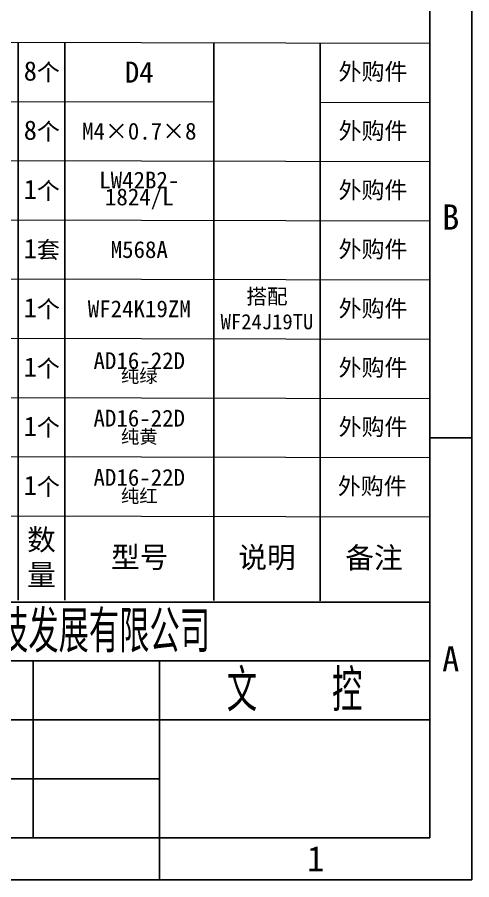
# Model space of a CAD drawing. Header units: millimetres. Extents: x 547 to 2149, y 622 to 1790.
# Drawn here: x 2093.6 to 2147.7, y 1580.2 to 1682.7 of the extents above; entities that cross this region are included whole.
import ezdxf

# ---------------------------------------------------------------- set-up
doc = ezdxf.new("R2010")
doc.units = ezdxf.units.MM
for name, color, linetype in [('中文标注', 3, 'Continuous'), ('仅图框使用', 7, 'Continuous'), ('元器件与线路', 7, 'Continuous'), ('英文数字标注', 3, 'Continuous')]:
    doc.layers.add(name, color=color, linetype=linetype)
doc.styles.get("Standard").update_dxf_attribs({"font": 'txt', "bigfont": 'gbcbig.shx'})

msp = doc.modelspace()

# ---------------------------------------------------------------- linework, layer by layer
at = {"layer": '仅图框使用'}
for p, q in [((2147.66, 1580.18), (2147.66, 1790.18)), ((2142.66, 1585.18), (2142.66, 1785.18)), ((2147.66, 1632.68), (2142.66, 1632.68)), ((1947.53, 1613.18), (2142.66, 1613.18)), ((1947.53, 1606.18), (2142.66, 1606.18)), ((2095.53, 1585.18), (2095.53, 1606.18)), ((2110.53, 1585.18), (2110.53, 1606.18)), ((1947.53, 1599.18), (2142.66, 1599.18)), ((1947.53, 1592.18), (2110.53, 1592.18)), ((1855.66, 1585.18), (2142.66, 1585.18)), ((2110.53, 1585.18), (2110.53, 1580.18)), ((1850.66, 1580.18), (2147.66, 1580.18))]:
    msp.add_line(p, q, dxfattribs=at)
at = {"layer": '元器件与线路', "color": 0, "linetype": 'Continuous', "lineweight": 13, "ltscale": 4}
for p, q in [((2042.43, 1679.83), (2142.66, 1679.59)), ((2049.21, 1672.77), (2116.98, 1672.62)), ((2129.64, 1672.59), (2142.66, 1672.56)), ((2042.43, 1665.76), (2142.66, 1665.52)), ((2042.43, 1658.72), (2142.66, 1658.49)), ((2042.43, 1651.68), (2142.66, 1651.45)), ((2042.43, 1644.65), (2142.66, 1644.41)), ((2042.43, 1637.61), (2142.66, 1637.38)), ((2042.43, 1630.58), (2142.66, 1630.34)), ((2042.43, 1623.54), (2142.66, 1623.31))]:
    msp.add_line(p, q, dxfattribs=at)
at = {"layer": '元器件与线路'}
for p, q in [((2093.72, 1613.42), (2093.72, 1679.71)), ((2099.28, 1613.41), (2099.28, 1679.69)), ((2116.98, 1613.37), (2116.98, 1679.65)), ((2129.64, 1613.34), (2129.64, 1679.62))]:
    msp.add_line(p, q, dxfattribs=at)

# ---------------------------------------------------------------- texts
at = {"layer": '中文标注', "attachment_point": 5}
for s, insert, char_height, width, line_spacing_factor in [('{\\fSimSun|b0|i0|c134|p2;\\C3;D4}', (2108.13, 1676.15), 2.5, 17.6971, 0.6), ('{\\fSimSun|b0|i0|c134|p2;外购件}', (2135.92, 1676.1), 2, 12.5772, 0.72), ('{\\fSimSun|b0|i0|c134|p2;\\C3;M4×0.7×8}', (2108.13, 1669.12), 2, 17.6971, 0.6), ('{\\fSimSun|b0|i0|c134|p2;外购件}', (2135.92, 1669.07), 2, 12.5772, 0.72), ('{\\fSimSun|b0|i0|c134|p2;LW42B2-\\P1824/L}', (2108.13, 1662.08), 2, 17.6971, 0.6), ('{\\fSimSun|b0|i0|c134|p2;外购件}', (2135.92, 1662.03), 2, 12.5772, 0.72), ('{\\fSimSun|b0|i0|c134|p2;外购件}', (2135.92, 1655), 2, 12.5772, 0.72), ('{\\fSimSun|b0|i0|c134|p2;外购件}', (2135.92, 1647.96), 2, 12.5772, 0.72), ('{\\fSimSun|b0|i0|c134|p2;AD16-22D\\P\\H0.8x;纯绿}', (2108.13, 1640.98), 2, 17.6971, 0.6), ('{\\fSimSun|b0|i0|c134|p2;外购件}', (2135.92, 1640.93), 2, 12.5772, 0.72), ('{\\fSimSun|b0|i0|c134|p2;AD16-22D\\P\\H0.8x;纯黄}', (2108.13, 1633.94), 2, 17.6971, 0.72), ('{\\fSimSun|b0|i0|c134|p2;外购件}', (2135.92, 1633.89), 2, 12.5772, 0.72), ('{\\fSimSun|b0|i0|c134|p2;AD16-22D\\P\\H0.8x;纯红}', (2108.13, 1626.91), 2, 17.6971, 0.72), ('{\\fSimSun|b0|i0|c134|p2;外购件}', (2135.83, 1626.85), 2, 12.5772, 0.72)]:
    msp.add_mtext(s, dxfattribs=dict(at, insert=insert, char_height=char_height, width=width, line_spacing_factor=line_spacing_factor))
for s, insert, char_height, width in [('{\\fSimSun|b0|i0|c134|p2;M568A}', (2108.13, 1655.05), 2, 17.6971), ('{\\fSimSun|b0|i0|c134|p2;搭配WF24J19TU}', (2123.31, 1647.98), 1.8, 12.6623), ('{\\fSimSun|b0|i0|c134|p2;WF24K19ZM}', (2108.13, 1648.01), 2, 17.6971), ('{\\fSimSun|b0|i0|c134|p2;数\\P量}', (2096.5, 1618.41), 2.5, 5.5658), ('{\\fSimSun|b0|i0|c134|p2;型号}', (2108.18, 1618.37), 2.5, 17.5985), ('{\\fSimSun|b0|i0|c134|p2;说明}', (2123.31, 1618.34), 2.5, 12.6623), ('{\\fSimSun|b0|i0|c134|p2;备注}', (2136.03, 1618.31), 2.5, 12.763)]:
    msp.add_mtext(s, dxfattribs=dict(at, insert=insert, char_height=char_height, width=width))
at = {"layer": '仅图框使用', "attachment_point": 5}
for s, insert, char_height, width in [('{\\fSimSun|b0|i0|c134|p2;B}', (2145.16, 1658.93), 3, 5), ('{\\fSimSun|b0|i0|c134|p2;A}', (2145.16, 1606.43), 3, 5), ('文  控', (2126.6, 1602.68), 5, 32.125), ('{\\fSimSun|b0|i0|c134|p2;1}', (2129.1, 1582.68), 3, 37.125)]:
    msp.add_mtext(s, dxfattribs=dict(at, insert=insert, char_height=char_height, width=width))
at = {"layer": '仅图框使用', "color": 4, "insert": (2091.34, 1609.68), "char_height": 5, "width": 102.6342, "attachment_point": 5}
msp.add_mtext('深圳市玮之度科技发展有限公司', dxfattribs=at)
at = {"layer": '英文数字标注', "char_height": 2, "width": 5.6481, "attachment_point": 5}
for s, insert in [('{\\fSimSun|b0|i0|c134|p2;\\H1.15x;8\\H0.8696x;个}', (2096.54, 1676.18)), ('{\\fSimSun|b0|i0|c134|p2;\\H1.15x;8\\H0.8696x;个}', (2096.54, 1669.15)), ('{\\fSimSun|b0|i0|c134|p2;\\H1.15x;1\\H0.8696x;个}', (2096.54, 1662.11)), ('{\\fSimSun|b0|i0|c134|p2;\\H1.15x;1\\H0.8696x;套}', (2096.54, 1655.08)), ('{\\fSimSun|b0|i0|c134|p2;\\H1.15x;1\\H0.8696x;个}', (2096.54, 1648.04)), ('{\\fSimSun|b0|i0|c134|p2;\\H1.15x;1\\H0.8696x;个}', (2096.54, 1641)), ('{\\fSimSun|b0|i0|c134|p2;\\H1.15x;1\\H0.8696x;个}', (2096.54, 1633.97)), ('{\\fSimSun|b0|i0|c134|p2;\\H1.15x;1\\H0.8696x;个}', (2096.54, 1626.93))]:
    msp.add_mtext(s, dxfattribs=dict(at, insert=insert))

doc.saveas('drawing.dxf')
